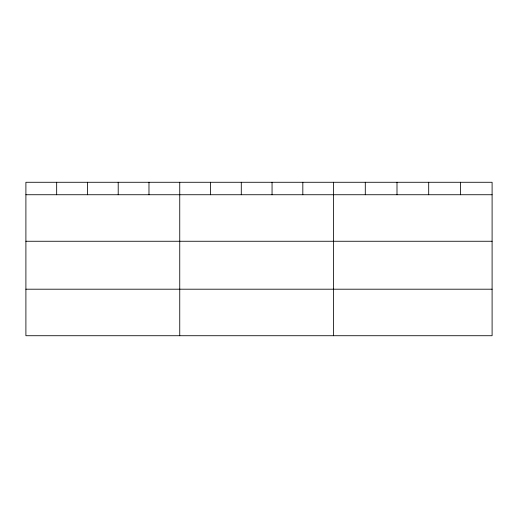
<?xml version="1.0" encoding="UTF-8"?>
<svg xmlns="http://www.w3.org/2000/svg" width="518" height="518" viewBox="0 0 518 518"><rect width="100%" height="100%" fill="white"/><g stroke="black" fill="none" stroke-linecap="round" stroke-linejoin="round"><path stroke-width="0.78" d="M492.1 194.736L492.1 335.722L25.9 335.722L25.9 182.278L492.1 182.278L492.1 194.736L25.9 194.736M25.9 241.258L492.1 241.258M25.9 289.199L492.1 289.199M460.398 182.278L460.398 194.736M428.697 182.278L428.697 194.736M396.995 182.278L396.995 194.736M365.294 182.278L365.294 194.736M333.592 182.278L333.592 335.722M302.823 182.278L302.823 194.736M272.054 182.278L272.054 194.736M241.284 182.278L241.284 194.736M210.515 182.278L210.515 194.736M179.746 182.278L179.746 335.722M148.977 182.278L148.977 194.736M118.208 182.278L118.208 194.736M87.438 182.278L87.438 194.736M56.669 182.278L56.669 194.736"/></g></svg>
